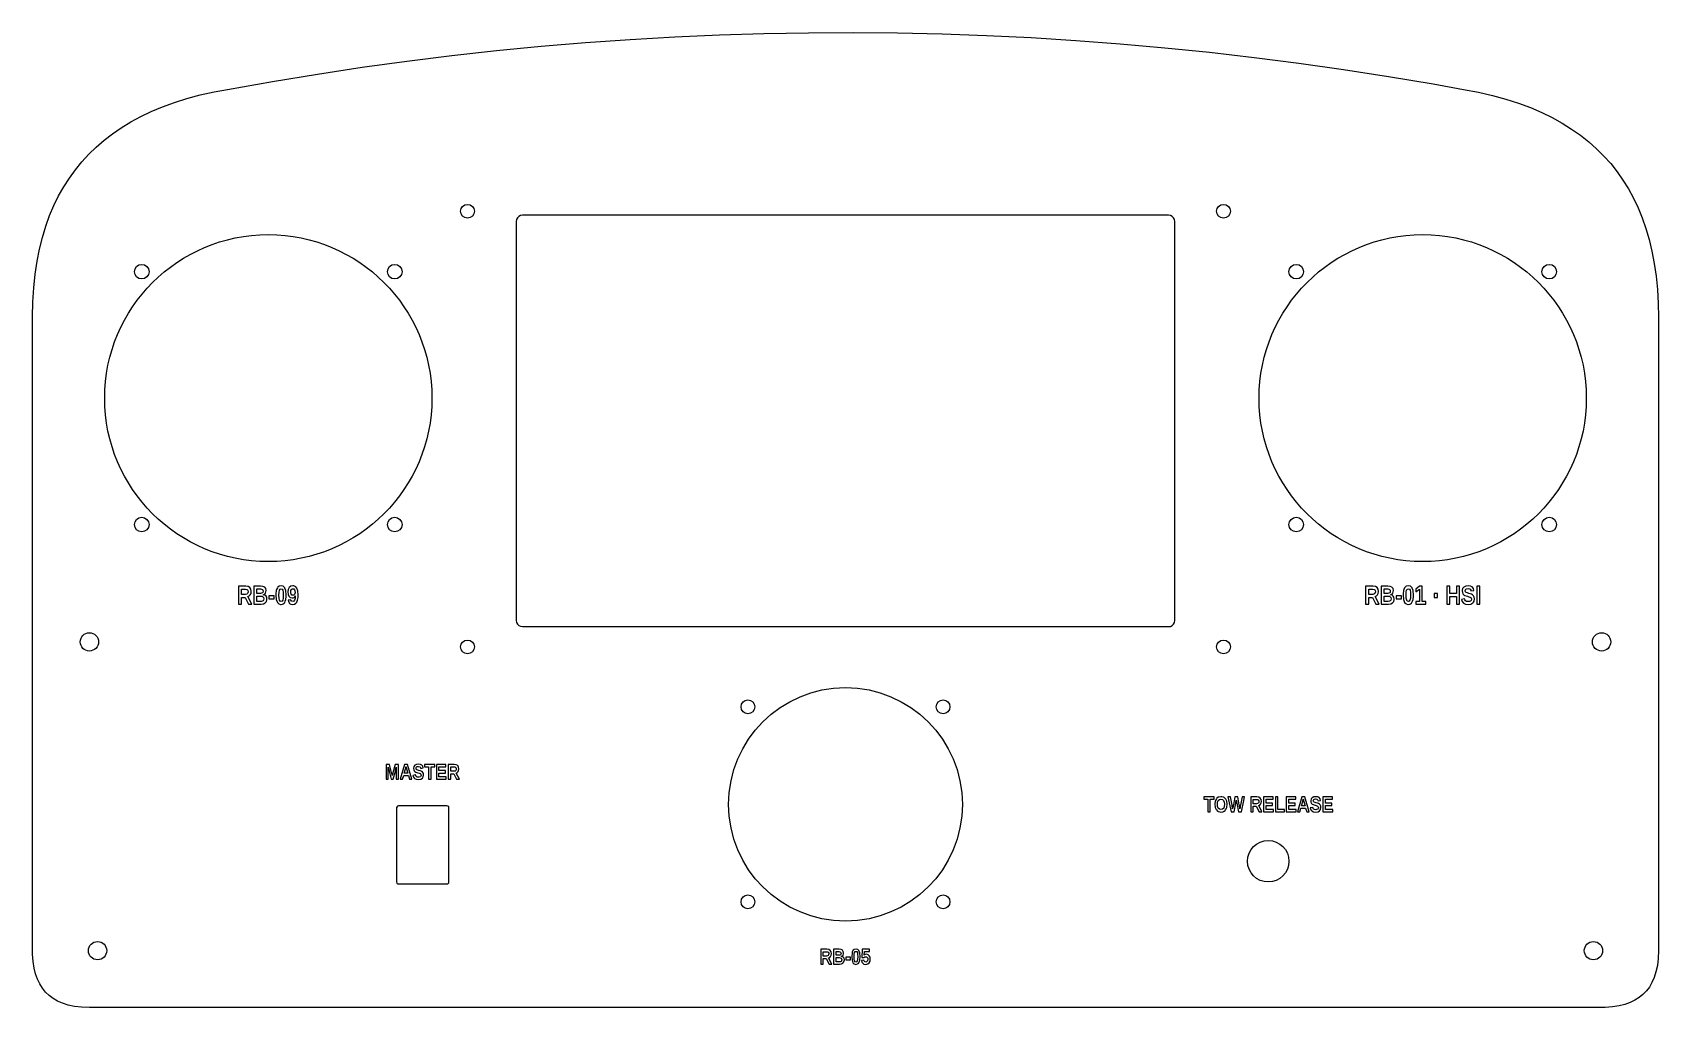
# Model space of a CAD drawing. Header units: metres. Extents: x 0 to 400, y 0 to 240.
import ezdxf

# ---------------------------------------------------------------- set-up
doc = ezdxf.new("R2010")
doc.units = ezdxf.units.M

msp = doc.modelspace()

# ---------------------------------------------------------------- linework, layer by layer
at = {"layer": 'CUT'}
for points in [[(0, 170), (0.0727, 173.6762), (0.2863, 177.1754), (0.6342, 180.5062), (1.1106, 183.6768), (1.7101, 186.6953), (2.4284, 189.5693), (3.2615, 192.3062), (4.2063, 194.9131), (5.2603, 197.3966), (6.422, 199.7629), (7.6906, 202.0177), (9.066, 204.1663), (10.5488, 206.2135), (12.1407, 208.1634), (13.8439, 210.0195), (15.6615, 211.7849), (17.5971, 213.4619), (19.6553, 215.052), (21.841, 216.5562), (24.1599, 217.9748), (26.6184, 219.3074), (29.2232, 220.553), (31.9815, 221.7098), (34.9012, 222.7755), (37.9904, 223.7472), (41.2576, 224.6212), (44.7119, 225.3937), (48, 226), (59.0472, 227.9611), (70.0816, 229.7722), (81.1043, 231.4341), (92.1161, 232.9473), (103.1181, 234.3124), (114.111, 235.5299), (125.096, 236.6002), (136.0739, 237.5237), (147.0457, 238.3008), (158.0123, 238.9317), (168.9748, 239.4167), (179.9341, 239.756), (190.8911, 239.9497), (201.8468, 239.9979), (212.8023, 239.9007), (223.7583, 239.658), (234.716, 239.2697), (245.6762, 238.7358), (256.64, 238.056), (267.6083, 237.2302), (278.582, 236.2581), (289.5622, 235.1394), (300.5497, 233.8736), (311.5456, 232.4604), (322.5507, 230.8994), (333.566, 229.1898), (344.5925, 227.3313), (352, 226), (355.6887, 225.3115), (359.1739, 224.5142), (362.4653, 223.6132), (365.5721, 222.6129), (368.5035, 221.5175), (371.2679, 220.3301), (373.8736, 219.0536), (376.3281, 217.69), (378.6388, 216.2408), (380.8121, 214.7067), (382.8541, 213.0878), (384.7704, 211.3834), (386.5658, 209.5923), (388.2442, 207.7126), (389.8092, 205.7415), (391.2634, 203.6758), (392.6088, 201.5118), (393.8464, 199.2449), (394.9766, 196.8702), (395.9989, 194.3823), (396.9123, 191.7752), (397.7147, 189.0427), (398.4034, 186.1781), (398.975, 183.1742), (399.4255, 180.0237), (399.7501, 176.719), (399.9433, 173.252), (400, 170), (400, 14), (399.9273, 12.0546), (399.7193, 10.3157), (399.3894, 8.7632), (398.9487, 7.3784), (398.4051, 6.1443), (397.7637, 5.0455), (397.0263, 4.0691), (396.1914, 3.2044), (395.2544, 2.4436), (394.2076, 1.782), (393.0408, 1.218), (391.7413, 0.7532), (390.2946, 0.3923), (388.6844, 0.1427), (386.8929, 0.0147), (386, 0), (14, 0), (12.0546, 0.0727), (10.3157, 0.2807), (8.7632, 0.6106), (7.3784, 1.0513), (6.1443, 1.5949), (5.0455, 2.2363), (4.0691, 2.9737), (3.2044, 3.8086), (2.4436, 4.7456), (1.782, 5.7924), (1.218, 6.9592), (0.7532, 8.2587), (0.3923, 9.7054), (0.1427, 11.3156), (0.0147, 13.1071), (0, 14), (0, 170)], [(119, 193.5), (119, 95.25), (119.0721, 94.7904), (119.2816, 94.375), (119.6083, 94.0438), (120.0208, 93.8286), (120.5, 93.75), (279.5, 93.75), (279.9596, 93.8221), (280.375, 94.0316), (280.7062, 94.3583), (280.9214, 94.7708), (281, 95.25), (281, 193.5), (280.9279, 193.9596), (280.7184, 194.375), (280.3917, 194.7062), (279.9792, 194.9214), (279.5, 195), (120.5, 195), (120.0404, 194.9279), (119.625, 194.7184), (119.2938, 194.3917), (119.0786, 193.9792), (119, 193.5)], [(89.55, 49.1), (89.55, 30.9), (89.621, 30.6432), (89.8138, 30.4593), (90.0386, 30.4001), (90.05, 30.4), (101.95, 30.4), (102.2068, 30.471), (102.3907, 30.6638), (102.4499, 30.8886), (102.45, 30.9), (102.45, 49.1), (102.379, 49.3568), (102.1862, 49.5407), (101.9614, 49.5999), (101.95, 49.6), (90.05, 49.6), (89.7932, 49.529), (89.6093, 49.3362), (89.5651, 49.2218), (89.55, 49.1)]]:
    msp.add_lwpolyline(points, close=True, dxfattribs=at)
for centre, radius in [((107, 196), 1.7), ((293, 196), 1.7), ((58, 150), 40.25), ((342, 150), 40.25), ((26.875, 181.125), 1.8), ((89.125, 181.125), 1.8), ((310.875, 181.125), 1.8), ((373.125, 181.125), 1.8), ((26.875, 118.875), 1.8), ((89.125, 118.875), 1.8), ((310.875, 118.875), 1.8), ((373.125, 118.875), 1.8), ((14, 90), 2.25), ((386, 90), 2.25), ((107, 88.75), 1.7), ((293, 88.75), 1.7), ((200, 50), 28.75), ((176, 74), 1.7), ((224, 74), 1.7), ((304, 36), 5.1), ((176, 26), 1.7), ((224, 26), 1.7), ((16, 14), 2.25), ((384, 14), 2.25)]:
    msp.add_circle(centre, radius, dxfattribs=at)
at = {"layer": 'ENGRAVE'}
for points in [[(52.2923, 100.9625), (53.1363, 99.2829), (53.9929, 99.2829), (53.0072, 101.1458), (53.3284, 101.3043), (53.5835, 101.5731), (53.7504, 101.939), (53.8102, 102.3931), (53.7267, 102.9432), (53.4733, 103.3593), (53.0481, 103.6241), (52.4529, 103.7171), (50.6358, 103.7171), (50.6358, 99.2829), (51.3979, 99.2829), (51.3979, 100.9625), (52.2923, 100.9625)], [(52.8701, 102.8349), (53.0096, 102.6123), (53.045, 102.3555), (53.0055, 102.086), (52.8875, 101.8746), (52.686, 101.7366), (52.3931, 101.6881), (51.3979, 101.6881), (51.3979, 102.9915), (52.3742, 102.9915), (52.7347, 102.9231), (52.8701, 102.8349)], [(57.5648, 99.9697), (57.6676, 100.363), (57.6767, 100.5464), (57.6049, 100.9969), (57.4451, 101.2766), (57.1651, 101.4975), (56.7728, 101.6157), (57.1234, 101.7822), (57.2939, 101.9671), (57.4369, 102.3157), (57.4657, 102.6056), (57.3775, 103.0969), (57.1161, 103.4439), (56.691, 103.6495), (56.1178, 103.7171), (54.4518, 103.7171), (54.4518, 99.2829), (56.2721, 99.2829), (56.8138, 99.3537), (57.261, 99.5769), (57.433, 99.7513), (57.5648, 99.9697)], [(56.5444, 102.9054), (56.67, 102.7103), (56.7004, 102.4792), (56.6333, 102.1704), (56.5539, 102.0673), (56.3276, 101.9548), (56.0863, 101.93), (55.214, 101.93), (55.214, 103.0318), (56.08, 103.0318), (56.3504, 103.0002), (56.5444, 102.9054)], [(56.8547, 100.9161), (56.9114, 100.6191), (56.8579, 100.3031), (56.7099, 100.1024), (56.4877, 99.9982), (56.2091, 99.9682), (55.214, 99.9682), (55.214, 101.2447), (56.1776, 101.2447), (56.4674, 101.213), (56.6987, 101.1089), (56.8547, 100.9161)], [(58.123, 101.3388), (58.123, 100.5729), (59.1292, 100.5729), (59.4646, 100.5729), (59.4646, 101.3388), (58.123, 101.3388)], [(62.3033, 100.4263), (62.3924, 101.1684), (62.3995, 101.4985), (62.305, 102.6098), (62.1092, 103.1962), (62.0436, 103.3112), (61.769, 103.6089), (61.6483, 103.6786), (61.1555, 103.7843), (60.6374, 103.6786), (60.3597, 103.4738), (60.236, 103.3112), (60.0436, 102.8745), (59.976, 102.6098), (59.8903, 101.8515), (59.8832, 101.4985), (59.976, 100.4232), (60.2343, 99.7179), (60.5101, 99.4064), (60.6296, 99.3323), (61.0078, 99.2221), (61.1335, 99.2157), (61.5374, 99.2885), (61.6388, 99.3337), (61.9199, 99.5588), (62.0388, 99.7211), (62.1892, 100.032), (62.3033, 100.4263)], [(61.6437, 102.273), (61.672, 101.4985), (61.642, 100.7379), (61.5475, 100.2491), (61.3823, 99.9898), (61.1398, 99.9145), (60.891, 99.9898), (60.7287, 100.2491), (60.6391, 100.7379), (60.6107, 101.4985), (60.6374, 102.2667), (60.7272, 102.7555), (60.8942, 103.0116), (61.1492, 103.0855), (61.3901, 103.0131), (61.5524, 102.7601), (61.6437, 102.273)], [(65.0098, 99.8005), (65.2122, 100.2748), (65.3371, 100.958), (65.3641, 101.5342), (65.3642, 101.5645), (65.2792, 102.5575), (65.0318, 103.2491), (64.7577, 103.5686), (64.6287, 103.6532), (64.2581, 103.7721), (64.073, 103.7843), (63.536, 103.6845), (63.136, 103.3937), (62.8872, 102.9243), (62.8007, 102.2919), (62.8746, 101.6761), (63.0856, 101.2115), (63.4163, 100.917), (63.8463, 100.8147), (64.0934, 100.8477), (64.3218, 100.9438), (64.5139, 101.1013), (64.6493, 101.3188), (64.6036, 100.6934), (64.4744, 100.256), (64.276, 99.9991), (64.0132, 99.9145), (63.7657, 99.9861), (63.7155, 100.027), (63.5787, 100.258), (63.5471, 100.374), (62.8668, 100.2584), (63.0195, 99.7858), (63.2557, 99.4614), (63.5817, 99.2756), (64.0037, 99.2157), (64.4265, 99.2885), (64.7586, 99.4914), (64.8915, 99.6316), (65.0098, 99.8005)], [(64.5611, 102.539), (64.5958, 102.1849), (64.55, 101.8714), (64.4272, 101.6495), (64.254, 101.5172), (64.0573, 101.4731), (63.832, 101.5344), (63.6682, 101.7045), (63.5706, 101.9627), (63.5376, 102.2856), (63.5723, 102.6195), (63.6745, 102.8714), (63.8368, 103.0303), (64.0541, 103.0855), (64.2872, 103.0163), (64.4572, 102.8256), (64.5611, 102.539)], [(329.6154, 100.9625), (330.4594, 99.2829), (331.316, 99.2829), (330.3303, 101.1458), (330.6515, 101.3043), (330.9066, 101.5731), (331.0735, 101.939), (331.1333, 102.3931), (331.0498, 102.9432), (330.7963, 103.3593), (330.3712, 103.6241), (329.776, 103.7171), (327.9589, 103.7171), (327.9589, 99.2829), (328.721, 99.2829), (328.721, 100.9625), (329.6154, 100.9625)], [(330.1932, 102.8349), (330.3326, 102.6123), (330.368, 102.3555), (330.3286, 102.086), (330.2106, 101.8746), (330.009, 101.7366), (329.7162, 101.6881), (328.721, 101.6881), (328.721, 102.9915), (329.6973, 102.9915), (330.0578, 102.9231), (330.1932, 102.8349)], [(334.8878, 99.9697), (334.9907, 100.363), (334.9997, 100.5464), (334.928, 100.9969), (334.7682, 101.2766), (334.4881, 101.4975), (334.0959, 101.6157), (334.4465, 101.7822), (334.617, 101.9671), (334.76, 102.3157), (334.7887, 102.6056), (334.7006, 103.0969), (334.4392, 103.4439), (334.014, 103.6495), (333.4409, 103.7171), (331.7749, 103.7171), (331.7749, 99.2829), (333.5952, 99.2829), (334.1369, 99.3537), (334.584, 99.5769), (334.756, 99.7513), (334.8878, 99.9697)], [(333.8675, 102.9054), (333.9931, 102.7103), (334.0235, 102.4792), (333.9564, 102.1704), (333.8769, 102.0673), (333.6507, 101.9548), (333.4094, 101.93), (332.537, 101.93), (332.537, 103.0318), (333.4031, 103.0318), (333.6735, 103.0002), (333.8675, 102.9054)], [(334.1778, 100.9161), (334.2345, 100.6191), (334.1809, 100.3031), (334.0329, 100.1024), (333.8108, 99.9982), (333.5322, 99.9682), (332.537, 99.9682), (332.537, 101.2447), (333.5007, 101.2447), (333.7904, 101.213), (334.0218, 101.1089), (334.1778, 100.9161)], [(335.4461, 101.3388), (335.4461, 100.5729), (336.4523, 100.5729), (336.7877, 100.5729), (336.7877, 101.3388), (335.4461, 101.3388)], [(339.6264, 100.4263), (339.7155, 101.1684), (339.7226, 101.4985), (339.6281, 102.6098), (339.4322, 103.1962), (339.3667, 103.3112), (339.0921, 103.6089), (338.9714, 103.6786), (338.4786, 103.7843), (337.9605, 103.6786), (337.6827, 103.4738), (337.559, 103.3112), (337.3667, 102.8745), (337.2991, 102.6098), (337.2134, 101.8515), (337.2063, 101.4985), (337.2991, 100.4232), (337.5574, 99.7179), (337.8332, 99.4064), (337.9527, 99.3323), (338.3309, 99.2221), (338.4566, 99.2157), (338.8605, 99.2885), (338.9619, 99.3337), (339.243, 99.5588), (339.3619, 99.7211), (339.5123, 100.032), (339.6264, 100.4263)], [(338.9668, 102.273), (338.9951, 101.4985), (338.9651, 100.7379), (338.8706, 100.2491), (338.7054, 99.9898), (338.4629, 99.9145), (338.2141, 99.9898), (338.0518, 100.2491), (337.9621, 100.7379), (337.9338, 101.4985), (337.9605, 102.2667), (338.0503, 102.7555), (338.2172, 103.0116), (338.4723, 103.0855), (338.7131, 103.0131), (338.8754, 102.7601), (338.9668, 102.273)], [(340.2749, 99.9413), (340.2749, 99.2829), (342.7345, 99.2829), (342.7345, 99.9413), (341.9, 99.9413), (341.9, 103.7171), (341.2134, 103.7171), (340.3033, 102.9965), (340.3033, 102.3012), (341.1756, 102.965), (341.1756, 99.9413), (340.2749, 99.9413)], [(344.7861, 101.9031), (344.7861, 100.9491), (345.6742, 100.9491), (345.6742, 101.9031), (344.7861, 101.9031)], [(350.2721, 101.1775), (350.2721, 99.2829), (350.8437, 99.2829), (351.0342, 99.2829), (351.0342, 103.7171), (350.2721, 103.7171), (350.2721, 101.9434), (348.6881, 101.9434), (348.6881, 103.7171), (347.9259, 103.7171), (347.9259, 99.2829), (348.6881, 99.2829), (348.6881, 101.1775), (350.2721, 101.1775)], [(354.6187, 100.0091), (354.7086, 100.5598), (354.6534, 101.006), (354.5022, 101.3312), (354.274, 101.5621), (353.9889, 101.7223), (353.6693, 101.8363), (353.3324, 101.9312), (352.9765, 102.0316), (352.6994, 102.1485), (352.5182, 102.3253), (352.4537, 102.5953), (352.4867, 102.799), (352.5986, 102.968), (352.811, 103.0832), (353.1465, 103.1259), (353.5199, 103.0583), (353.6456, 102.981), (353.8185, 102.7436), (353.8772, 102.5497), (354.6141, 102.6726), (354.4676, 103.1622), (354.1967, 103.5103), (353.7701, 103.7164), (353.1591, 103.7843), (352.5797, 103.715), (352.1214, 103.496), (351.8718, 103.2114), (351.819, 103.1103), (351.7187, 102.7177), (351.7105, 102.5435), (351.7609, 102.1221), (351.9009, 101.8093), (352.1119, 101.5846), (352.3733, 101.4274), (352.6679, 101.3142), (352.9796, 101.2271), (353.3527, 101.124), (353.6676, 100.9991), (353.8866, 100.8067), (353.9685, 100.5074), (353.8997, 100.2072), (353.7638, 100.0579), (353.4698, 99.9407), (353.1717, 99.9145), (352.7922, 99.9632), (352.5324, 100.1017), (352.3687, 100.3142), (352.2774, 100.585), (351.5404, 100.437), (351.7183, 99.9115), (352.038, 99.5282), (352.5119, 99.2947), (353.1497, 99.2157), (353.8535, 99.3119), (354.3384, 99.5848), (354.5038, 99.7793), (354.6187, 100.0091)], [(355.2759, 103.7171), (355.2759, 99.2829), (355.8498, 99.2829), (356.0411, 99.2829), (356.0411, 103.7171), (355.2759, 103.7171)], [(89.463, 58.3902), (89.463, 56.1685), (90.0223, 56.1685), (90.0223, 59.8315), (89.182, 59.8315), (88.6539, 57.7719), (88.6305, 57.6814), (88.6045, 57.578), (88.5785, 57.4667), (88.5525, 57.3555), (88.4952, 57.0971), (88.4406, 57.3616), (88.3912, 57.5872), (88.3469, 57.7848), (87.8084, 59.8315), (86.9655, 59.8315), (86.9655, 56.1685), (87.5248, 56.1685), (87.5248, 58.3902), (87.5208, 58.6296), (87.5118, 58.8923), (87.4988, 59.1889), (87.5899, 58.7987), (87.6263, 58.6388), (87.6653, 58.477), (87.6991, 58.3301), (87.7278, 58.2138), (88.2689, 56.1685), (88.719, 56.1685), (89.2601, 58.2133), (89.2913, 58.3314), (89.3251, 58.4757), (89.3615, 58.6381), (89.398, 58.8004), (89.4838, 59.1889), (89.4734, 58.9209), (89.4656, 58.6634), (89.463, 58.3902)], [(92.4638, 57.1009), (92.7292, 56.1685), (93.1974, 56.1685), (93.3535, 56.1685), (92.2609, 59.8315), (91.5194, 59.8315), (90.4242, 56.1685), (91.0538, 56.1685), (91.3191, 57.1009), (92.4638, 57.1009)], [(91.9747, 58.9213), (92.0267, 58.7362), (92.3233, 57.6781), (91.4596, 57.6781), (91.7562, 58.7362), (91.8082, 58.9194), (91.8498, 59.0876), (91.8784, 59.2121), (91.8915, 59.2696), (91.9019, 59.2134), (91.9331, 59.0874), (91.9747, 58.9213)], [(96.1351, 56.7684), (96.2093, 57.2234), (96.1637, 57.5919), (96.0388, 57.8606), (95.8503, 58.0513), (95.6148, 58.1837), (95.3508, 58.2778), (95.0725, 58.3562), (94.7785, 58.4391), (94.5495, 58.5357), (94.3999, 58.6818), (94.3466, 58.9048), (94.3739, 59.0731), (94.4663, 59.2127), (94.6418, 59.3079), (94.919, 59.3431), (95.2498, 59.2766), (95.3312, 59.2234), (95.4842, 59.0025), (95.5225, 58.8672), (96.1313, 58.9686), (96.0102, 59.3731), (95.7865, 59.6607), (95.4341, 59.831), (94.9294, 59.887), (94.4507, 59.8298), (94.0721, 59.6489), (93.8223, 59.3303), (93.7327, 58.862), (93.7743, 58.5139), (93.89, 58.2555), (94.0643, 58.0699), (94.2802, 57.94), (94.5235, 57.8465), (94.7811, 57.7745), (95.0893, 57.6894), (95.3494, 57.5862), (95.5303, 57.4273), (95.598, 57.18), (95.53, 56.9135), (95.4289, 56.8087), (95.1562, 56.7065), (94.9398, 56.6902), (94.6262, 56.7304), (94.4117, 56.8449), (94.2764, 57.0204), (94.2009, 57.2442), (93.5922, 57.1219), (93.7391, 56.6878), (94.0032, 56.3711), (94.3947, 56.1782), (94.9216, 56.113), (95.5029, 56.1924), (95.9036, 56.4179), (96.1351, 56.7684)], [(98.036, 56.1685), (98.036, 59.2432), (99.009, 59.2432), (99.009, 59.8315), (96.436, 59.8315), (96.436, 59.2432), (97.4064, 59.2432), (97.4064, 56.1685), (98.036, 56.1685)], [(99.342, 59.8315), (99.342, 56.1685), (101.7926, 56.1685), (101.7926, 56.7568), (99.9715, 56.7568), (99.9715, 57.7225), (101.5767, 57.7225), (101.5767, 58.3108), (99.9715, 58.3108), (99.9715, 59.2432), (101.7068, 59.2432), (101.7068, 59.8315), (99.342, 59.8315)], [(103.6297, 57.556), (104.3269, 56.1685), (105.0345, 56.1685), (104.2202, 57.7074), (104.4856, 57.8384), (104.6963, 58.0604), (104.8342, 58.3627), (104.8836, 58.7378), (104.8146, 59.1922), (104.6052, 59.536), (104.254, 59.7547), (103.7623, 59.8315), (102.2612, 59.8315), (102.2612, 56.1685), (102.8908, 56.1685), (102.8908, 57.556), (103.6297, 57.556)], [(104.107, 59.1027), (104.2289, 58.8959), (104.2514, 58.7068), (104.2188, 58.4841), (104.1214, 58.3094), (103.9549, 58.1955), (103.7129, 58.1554), (102.8908, 58.1554), (102.8908, 59.2321), (103.6973, 59.2321), (103.9324, 59.1997), (104.107, 59.1027)], [(289.7349, 48.1685), (289.7349, 51.2432), (290.7079, 51.2432), (290.7079, 51.8315), (288.135, 51.8315), (288.135, 51.2432), (289.1053, 51.2432), (289.1053, 48.1685), (289.7349, 48.1685)], [(293.7833, 49.2348), (293.8873, 50.0156), (293.7871, 50.7872), (293.5715, 51.2692), (293.4945, 51.3767), (293.1708, 51.6706), (293.0184, 51.7541), (292.5918, 51.8737), (292.368, 51.887), (291.8691, 51.8143), (291.7189, 51.7555), (291.3565, 51.5065), (291.2428, 51.3807), (291.0117, 50.9737), (290.9502, 50.7912), (290.8513, 50.0156), (290.9462, 49.253), (291.1556, 48.7612), (291.2312, 48.6505), (291.5509, 48.3446), (291.7046, 48.2549), (292.1173, 48.1298), (292.3654, 48.113), (292.8482, 48.1857), (293.004, 48.2483), (293.3661, 48.5026), (293.4827, 48.6335), (293.6561, 48.9088), (293.7833, 49.2348)], [(293.1887, 50.5392), (293.2448, 50.0156), (293.1939, 49.4946), (293.0352, 49.0818), (292.7621, 48.8102), (292.3654, 48.7124), (291.9842, 48.809), (291.7084, 49.078), (291.5419, 49.4894), (291.4861, 50.0156), (291.5407, 50.5392), (291.7072, 50.9402), (291.983, 51.1974), (292.368, 51.2876), (292.7479, 51.1974), (293.0222, 50.9402), (293.1887, 50.5392)], [(296.6648, 48.1685), (297.4114, 48.1685), (297.9928, 50.9157), (298.1867, 51.8315), (297.5493, 51.8315), (297.1877, 49.7945), (297.1278, 49.4901), (297.0732, 49.2005), (297.0212, 48.8999), (296.9691, 49.2646), (296.9457, 49.4238), (296.9197, 49.5853), (296.8937, 49.7468), (296.8703, 49.885), (296.4904, 51.8315), (295.7854, 51.8315), (295.4134, 49.88), (295.39, 49.7492), (295.364, 49.5928), (295.3328, 49.4294), (295.3067, 49.2676), (295.2443, 48.893), (295.1975, 49.175), (295.1454, 49.4639), (295.0856, 49.7912), (294.711, 51.8315), (294.0736, 51.8315), (294.8463, 48.1685), (295.5929, 48.1685), (295.9988, 50.2902), (296.0196, 50.3947), (296.0404, 50.5153), (296.0638, 50.6459), (296.0846, 50.7742), (296.1314, 51.0727), (296.1731, 50.7753), (296.2173, 50.5163), (296.2563, 50.2883), (296.6648, 48.1685)], [(301.0562, 49.556), (301.7534, 48.1685), (302.461, 48.1685), (301.6467, 49.7074), (301.9121, 49.8384), (302.1228, 50.0604), (302.2607, 50.3627), (302.3101, 50.7378), (302.2411, 51.1922), (302.0318, 51.536), (301.6805, 51.7547), (301.1888, 51.8315), (299.6878, 51.8315), (299.6878, 48.1685), (300.3173, 48.1685), (300.3173, 49.556), (301.0562, 49.556)], [(301.5335, 51.1027), (301.6554, 50.8959), (301.6779, 50.7068), (301.6453, 50.4841), (301.5479, 50.3094), (301.3814, 50.1955), (301.1394, 50.1554), (300.3173, 50.1554), (300.3173, 51.2321), (301.1238, 51.2321), (301.3589, 51.1997), (301.5335, 51.1027)], [(302.8401, 51.8315), (302.8401, 48.1685), (305.2908, 48.1685), (305.2908, 48.7568), (303.4697, 48.7568), (303.4697, 49.7225), (305.0749, 49.7225), (305.0749, 50.3108), (303.4697, 50.3108), (303.4697, 51.2432), (305.205, 51.2432), (305.205, 51.8315), (302.8401, 51.8315)], [(305.7594, 51.8315), (305.7594, 48.1685), (308.002, 48.1685), (308.002, 48.7568), (306.389, 48.7568), (306.389, 51.8315), (305.7594, 51.8315)], [(308.4234, 51.8315), (308.4234, 48.1685), (310.8741, 48.1685), (310.8741, 48.7568), (309.053, 48.7568), (309.053, 49.7225), (310.6582, 49.7225), (310.6582, 50.3108), (309.053, 50.3108), (309.053, 51.2432), (310.7882, 51.2432), (310.7882, 51.8315), (308.4234, 51.8315)], [(313.2002, 49.1009), (313.4656, 48.1685), (313.9339, 48.1685), (314.0899, 48.1685), (312.9973, 51.8315), (312.2559, 51.8315), (311.1606, 48.1685), (311.7902, 48.1685), (312.0555, 49.1009), (313.2002, 49.1009)], [(312.7111, 50.9213), (312.7632, 50.7362), (313.0597, 49.6781), (312.196, 49.6781), (312.4926, 50.7362), (312.5446, 50.9194), (312.5862, 51.0876), (312.6149, 51.2121), (312.6279, 51.2696), (312.6383, 51.2134), (312.6695, 51.0874), (312.7111, 50.9213)], [(316.8715, 48.7684), (316.9458, 49.2234), (316.9001, 49.5919), (316.7753, 49.8606), (316.5867, 50.0513), (316.3512, 50.1837), (316.0872, 50.2778), (315.8089, 50.3562), (315.5149, 50.4391), (315.286, 50.5357), (315.1363, 50.6818), (315.083, 50.9048), (315.1103, 51.0731), (315.2027, 51.2127), (315.3782, 51.3079), (315.6554, 51.3431), (315.9862, 51.2766), (316.0676, 51.2234), (316.2206, 51.0025), (316.2589, 50.8672), (316.8677, 50.9686), (316.7466, 51.3731), (316.5229, 51.6607), (316.1705, 51.831), (315.6658, 51.887), (315.1871, 51.8298), (314.8085, 51.6489), (314.5587, 51.3303), (314.4691, 50.862), (314.5107, 50.5139), (314.6264, 50.2555), (314.8007, 50.0699), (315.0166, 49.94), (315.2599, 49.8465), (315.5175, 49.7745), (315.8257, 49.6894), (316.0859, 49.5862), (316.2668, 49.4273), (316.3344, 49.18), (316.2664, 48.9135), (316.1653, 48.8087), (315.8927, 48.7065), (315.6762, 48.6902), (315.3626, 48.7304), (315.1481, 48.8449), (315.0128, 49.0204), (314.9374, 49.2442), (314.3286, 49.1219), (314.4755, 48.6878), (314.7396, 48.3711), (315.1311, 48.1782), (315.658, 48.113), (316.2393, 48.1924), (316.64, 48.4179), (316.8715, 48.7684)], [(317.4144, 51.8315), (317.4144, 48.1685), (319.865, 48.1685), (319.865, 48.7568), (318.044, 48.7568), (318.044, 49.7225), (319.6491, 49.7225), (319.6491, 50.3108), (318.044, 50.3108), (318.044, 51.2432), (319.7792, 51.2432), (319.7792, 51.8315), (317.4144, 51.8315)], [(195.2654, 12.056), (195.9627, 10.6685), (196.6703, 10.6685), (195.856, 12.2074), (196.1213, 12.3384), (196.3321, 12.5604), (196.47, 12.8627), (196.5194, 13.2378), (196.4504, 13.6922), (196.241, 14.036), (195.8898, 14.2547), (195.3981, 14.3315), (193.897, 14.3315), (193.897, 10.6685), (194.5266, 10.6685), (194.5266, 12.056), (195.2654, 12.056)], [(195.7427, 13.6027), (195.8647, 13.3959), (195.8872, 13.2068), (195.8546, 12.9841), (195.7571, 12.8094), (195.5906, 12.6955), (195.3487, 12.6554), (194.5266, 12.6554), (194.5266, 13.7321), (195.3331, 13.7321), (195.5682, 13.6997), (195.7427, 13.6027)], [(199.621, 11.2358), (199.7134, 11.7123), (199.6423, 12.115), (199.5221, 12.3155), (199.2629, 12.5115), (198.9668, 12.5956), (199.2787, 12.7514), (199.3972, 12.8859), (199.5217, 13.2064), (199.5391, 13.4133), (199.4662, 13.8192), (199.2503, 14.1059), (198.8991, 14.2756), (198.4256, 14.3315), (197.0494, 14.3315), (197.0494, 10.6685), (198.5531, 10.6685), (199.0006, 10.727), (199.37, 10.9113), (199.621, 11.2358)], [(198.7781, 13.661), (198.8877, 13.4787), (198.9069, 13.3089), (198.8409, 13.0356), (198.7859, 12.9686), (198.575, 12.8705), (198.3996, 12.8552), (197.679, 12.8552), (197.679, 13.7654), (198.3944, 13.7654), (198.6178, 13.7393), (198.7781, 13.661)], [(199.0344, 12.0177), (199.0812, 11.7723), (199.037, 11.5112), (198.9147, 11.3454), (198.7312, 11.2594), (198.5011, 11.2346), (197.679, 11.2346), (197.679, 12.2891), (198.4751, 12.2891), (198.7144, 12.2629), (198.9055, 12.1769), (199.0344, 12.0177)], [(200.0821, 12.3668), (200.0821, 11.7341), (201.1904, 11.7341), (201.1904, 12.3668), (200.0821, 12.3668)], [(203.5354, 11.613), (203.6149, 12.4988), (203.5368, 13.4168), (203.3209, 13.9962), (203.0697, 14.2584), (202.9943, 14.2998), (202.5872, 14.387), (202.1592, 14.2998), (201.9094, 14.1075), (201.8276, 13.9962), (201.6558, 13.5918), (201.6129, 13.4168), (201.5362, 12.4988), (201.6129, 11.6104), (201.8262, 11.0279), (202.0787, 10.753), (202.1528, 10.7093), (202.569, 10.613), (202.9865, 10.7105), (203.2394, 10.9212), (203.3169, 11.0305), (203.5354, 11.613)], [(202.9905, 13.1386), (203.0139, 12.4988), (202.9891, 11.8704), (202.911, 11.4667), (202.7746, 11.2525), (202.5742, 11.1902), (202.3687, 11.2525), (202.2346, 11.4667), (202.1606, 11.8704), (202.1372, 12.4988), (202.1592, 13.1334), (202.2334, 13.5372), (202.3713, 13.7487), (202.582, 13.8098), (202.781, 13.75), (202.915, 13.541), (202.9905, 13.1386)], [(206.0314, 11.3744), (206.103, 11.8815), (206.0392, 12.3732), (205.8544, 12.7534), (205.5579, 13), (205.1612, 13.0883), (204.8424, 13.0196), (204.6175, 12.855), (204.6669, 13.7876), (205.9287, 13.7876), (205.9287, 14.3315), (204.1206, 14.3315), (204.0165, 12.2669), (204.6019, 12.2669), (204.7644, 12.432), (205.0103, 12.5), (205.2106, 12.4558), (205.3602, 12.3285), (205.4538, 12.1283), (205.4864, 11.8659), (205.4198, 11.4788), (205.3537, 11.3643), (205.1469, 11.2129), (204.9973, 11.1902), (204.7996, 11.2278), (204.6629, 11.3279), (204.5771, 11.4708), (204.529, 11.6372), (203.9307, 11.5775), (204.0308, 11.1989), (204.2337, 10.8917), (204.5499, 10.6869), (204.9895, 10.613), (205.4708, 10.7077), (205.8194, 10.9722), (206.0314, 11.3744)]]:
    msp.add_lwpolyline(points, close=True, dxfattribs=at)

doc.saveas('drawing.dxf')
